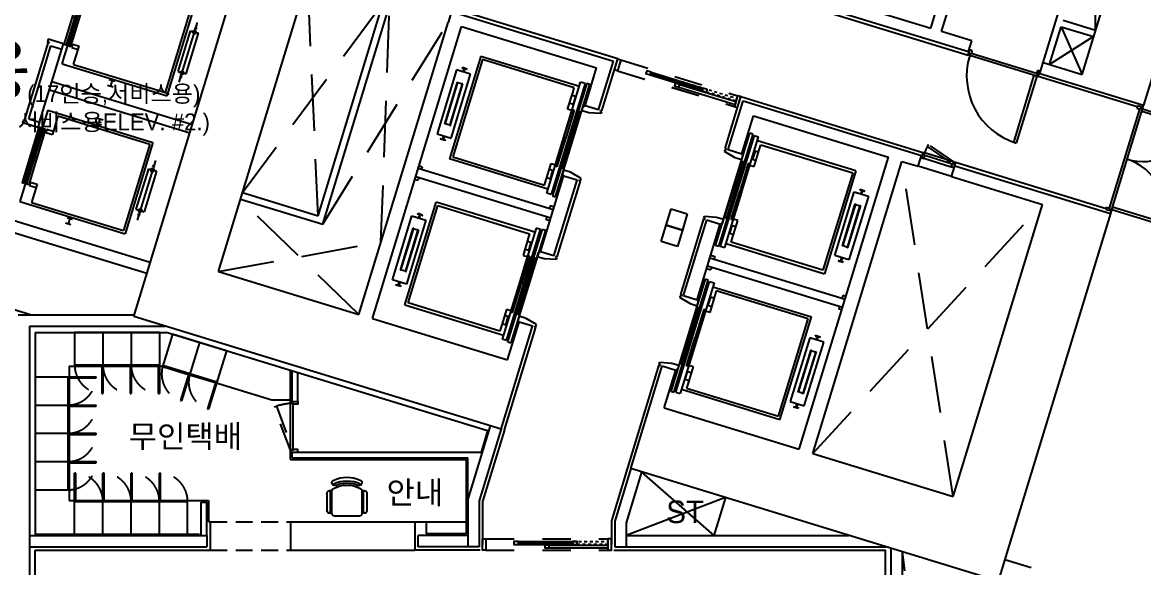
# Model space of a CAD drawing. Header units: millimetres. Extents: x -7616 to 421613, y 91067 to 341353.
# Drawn here: x 330073 to 349917, y 214709 to 224348 of the extents above; entities that cross this region are included whole.
import ezdxf
from ezdxf.enums import TextEntityAlignment as Align

# ---------------------------------------------------------------- set-up
doc = ezdxf.new("R2010")
doc.units = ezdxf.units.MM
doc.header["$LTSCALE"] = 500
doc.header["$MEASUREMENT"] = 0
for name, pattern in [('HID', [2.6, 1.6, -1]), ('HIDDEN', [2, 1, -1]), ('HOON1', [3, 2, -1])]:
    doc.linetypes.add(name, pattern=pattern)
doc.layers.add('e-plan', color=9, linetype='CONTINUOUS')
doc.styles.add('돋움', font='Dotum.ttf')

# ---------------------------------------------------------------- blocks, each defined once
blk = doc.blocks.new('1F 코어')
at = {"layer": 'e-plan'}
for p, q in [((-62199, -26205), (-65020, -35433)), ((-65870, -34107), (-65850, -31990)), ((-66110, -34891), (-65276, -32165)), ((-82894, -39170), (-80906, -32668)), ((-81396, -38374), (-79758, -33018)), ((-71274, -33312), (-68787, -34072)), ((-66798, -34680), (-66340, -33184)), ((-71598, -33485), (-68127, -34546)), ((-71523, -33445), (-68119, -34486)), ((-68787, -34072), (-68575, -33379)), ((-68596, -34131), (-68384, -33437)), ((-79630, -37387), (-78478, -33619)), ((-79550, -37537), (-78363, -33654)), ((-74328, -34616), (-77264, -33718)), ((-77272, -33779), (-77331, -33970)), ((-77272, -33779), (-74403, -34656)), ((-66444, -33931), (-65870, -34107)), ((-78909, -39134), (-77331, -33970)), ((-78670, -39207), (-77091, -34043)), ((-77091, -34043), (-74701, -34774)), ((-68060, -34294), (-68596, -34131)), ((-66683, -34715), (-66479, -34046)), ((-66479, -34046), (-66110, -34891)), ((-66479, -34046), (-65905, -34221)), ((-68119, -34486), (-68060, -34294)), ((-65905, -34221), (-66683, -34715)), ((-68127, -34546), (-68098, -34450)), ((-68098, -34450), (-68055, -34463)), ((-68085, -34512), (-68098, -34555)), ((-68071, -34516), (-68085, -34512)), ((-68055, -34463), (-68071, -34516)), ((-66913, -34870), (-68071, -34516)), ((-76750, -34566), (-77306, -36383)), ((-76723, -34626), (-77249, -36348)), ((-76750, -34566), (-75006, -35099)), ((-75097, -35123), (-76723, -34626)), ((-74666, -35516), (-74403, -34656)), ((-74609, -35534), (-74328, -34616)), ((-74387, -34807), (-74328, -34616)), ((-74271, -34633), (-74329, -34825)), ((-74328, -34616), (-74271, -34633)), ((-68098, -34555), (-68127, -34546)), ((-66912, -34917), (-68098, -34555)), ((-66857, -34872), (-66798, -34680)), ((-66798, -34680), (-66110, -34891)), ((-77181, -34810), (-77526, -35939)), ((-77277, -36015), (-76932, -34886)), ((-76932, -34886), (-77181, -34810)), ((-77080, -34772), (-77078, -34767)), ((-76993, -34793), (-77078, -34767)), ((-77046, -34788), (-77078, -34775)), ((-77061, -34836), (-77052, -34806)), ((-77060, -34837), (-77061, -34836)), ((-77047, -34841), (-77060, -34837)), ((-77052, -34806), (-77048, -34804)), ((-77048, -34804), (-77044, -34792)), ((-77047, -34841), (-77046, -34840)), ((-77046, -34788), (-77044, -34792)), ((-77046, -34840), (-77036, -34811)), ((-77039, -34807), (-77035, -34794)), ((-77036, -34811), (-77039, -34807)), ((-77031, -34792), (-77035, -34794)), ((-76997, -34800), (-77031, -34792)), ((-76994, -34798), (-76993, -34793)), ((-74905, -35443), (-74701, -34774)), ((-74329, -34825), (-74387, -34807)), ((-73814, -34825), (-73828, -34873)), ((-73828, -34873), (-73752, -34897)), ((-73737, -34849), (-73814, -34825)), ((-73752, -34897), (-73737, -34849)), ((-67318, -36090), (-66955, -34904)), ((-66912, -34917), (-67275, -36103)), ((-66955, -34904), (-66912, -34917)), ((-66897, -34817), (-66913, -34870)), ((-66913, -34870), (-66899, -34874)), ((-66899, -34874), (-66912, -34917)), ((-66912, -34917), (-66884, -34926)), ((-66854, -34830), (-66897, -34817)), ((-66884, -34926), (-66854, -34830)), ((-66857, -34872), (-65020, -35433)), ((-77390, -35769), (-77163, -35027)), ((-77383, -35771), (-77156, -35029)), ((-77302, -35796), (-77075, -35054)), ((-77295, -35798), (-77068, -35056)), ((-77156, -35029), (-77163, -35027)), ((-77078, -35062), (-77158, -35037)), ((-77068, -35056), (-77075, -35054)), ((-75583, -36988), (-74984, -35027)), ((-74906, -35051), (-75505, -37011)), ((-74873, -35045), (-75481, -37035)), ((-75428, -37051), (-74820, -35062)), ((-75125, -35214), (-75097, -35123)), ((-74906, -35051), (-74984, -35027)), ((-74873, -35045), (-74820, -35062)), ((-73308, -35043), (-73323, -35091)), ((-73323, -35091), (-73247, -35114)), ((-73232, -35066), (-73308, -35043)), ((-73247, -35114), (-73232, -35066)), ((-65134, -35461), (-66884, -34926)), ((-75214, -35506), (-75125, -35214)), ((-75137, -35255), (-75073, -35274)), ((-75073, -35274), (-75117, -35418)), ((-72819, -35130), (-72834, -35177)), ((-72834, -35177), (-72757, -35201)), ((-72743, -35153), (-72819, -35130)), ((-72757, -35201), (-72743, -35153)), ((-72429, -36201), (-72148, -35282)), ((-72205, -35265), (-72264, -35456)), ((-72206, -35474), (-72148, -35282)), ((-72148, -35282), (-72205, -35265)), ((-72148, -35282), (-68925, -36268)), ((-75279, -36008), (-75127, -35511)), ((-75138, -35529), (-75214, -35506)), ((-75117, -35418), (-75181, -35398)), ((-75127, -35511), (-75096, -35521)), ((-74963, -35530), (-74940, -35454)), ((-74940, -35454), (-74921, -35460)), ((-74915, -35440), (-74934, -35435)), ((-74921, -35460), (-74915, -35440)), ((-74666, -35516), (-74905, -35443)), ((-72371, -36218), (-72108, -35357)), ((-72264, -35456), (-72206, -35474)), ((-72108, -35357), (-68952, -36322)), ((-65623, -37251), (-65088, -35501)), ((-65585, -37279), (-65041, -35500)), ((-65128, -35442), (-65141, -35485)), ((-65141, -35485), (-65088, -35501)), ((-65032, -35471), (-65128, -35442)), ((-65088, -35501), (-65084, -35487)), ((-65084, -35487), (-65041, -35500)), ((-65054, -35543), (-65041, -35500)), ((-65041, -35500), (-65032, -35471)), ((-65041, -35500), (-64152, -35772)), ((-65032, -35471), (-65020, -35433)), ((-75096, -35521), (-75248, -36017)), ((-75164, -36043), (-75012, -35547)), ((-74982, -35556), (-75133, -36052)), ((-75012, -35547), (-74982, -35556)), ((-74839, -35568), (-74963, -35530)), ((-74624, -35582), (-74839, -35568)), ((-74633, -35527), (-74639, -35546)), ((-74639, -35546), (-74615, -35553)), ((-74609, -35534), (-74633, -35527)), ((-74615, -35553), (-74624, -35582)), ((-72132, -36291), (-71927, -35622)), ((-71927, -35622), (-69537, -36353)), ((-64165, -35815), (-65054, -35543)), ((-77383, -35771), (-77390, -35769)), ((-77300, -35788), (-77380, -35764)), ((-77295, -35798), (-77302, -35796)), ((-77526, -35939), (-77277, -36015)), ((-77463, -36027), (-77465, -36033)), ((-77380, -36059), (-77465, -36033)), ((-77427, -36033), (-77460, -36026)), ((-77427, -36033), (-77423, -36031)), ((-77419, -36019), (-77423, -36031)), ((-77412, -35985), (-77421, -36015)), ((-77421, -36015), (-77419, -36019)), ((-77410, -36021), (-77414, -36034)), ((-77412, -36038), (-77414, -36034)), ((-77411, -35984), (-77412, -35985)), ((-77380, -36050), (-77412, -36038)), ((-77398, -35988), (-77411, -35984)), ((-77406, -36019), (-77410, -36021)), ((-77397, -35990), (-77406, -36019)), ((-77398, -35988), (-77397, -35990)), ((-77378, -36053), (-77380, -36059)), ((-75279, -36010), (-75431, -36506)), ((-75400, -36515), (-75249, -36019)), ((-75165, -36045), (-75316, -36541)), ((-75286, -36550), (-75134, -36054)), ((-75248, -36017), (-75279, -36008)), ((-75249, -36019), (-75279, -36010)), ((-75134, -36054), (-75165, -36045)), ((-75133, -36052), (-75164, -36043)), ((-72598, -37916), (-71989, -35927)), ((-71937, -35943), (-72545, -37932)), ((-71912, -35966), (-72512, -37927)), ((-72433, -37951), (-71834, -35990)), ((-71937, -35943), (-71989, -35927)), ((-71912, -35966), (-71834, -35990)), ((-70112, -36595), (-71856, -36062)), ((-67275, -36103), (-67318, -36090)), ((-72434, -36220), (-72443, -36248)), ((-72443, -36248), (-72257, -36358)), ((-72410, -36227), (-72434, -36220)), ((-72429, -36201), (-72405, -36208)), ((-72405, -36208), (-72410, -36227)), ((-72371, -36218), (-72132, -36291)), ((-72128, -36313), (-72123, -36294)), ((-72109, -36319), (-72128, -36313)), ((-72123, -36294), (-72103, -36300)), ((-71898, -36245), (-71942, -36388)), ((-71911, -36516), (-71822, -36224)), ((-71834, -36265), (-71898, -36245)), ((-71822, -36224), (-71794, -36133)), ((-71794, -36133), (-70168, -36630)), ((-68925, -36268), (-68954, -36363)), ((-68896, -36277), (-68925, -36268)), ((-68910, -36320), (-68896, -36277)), ((-68380, -36434), (-68896, -36277)), ((-77844, -36505), (-77791, -36522)), ((-75562, -36916), (-77306, -36383)), ((-77249, -36348), (-75623, -36845)), ((-75611, -36804), (-75506, -36462)), ((-75506, -36462), (-75430, -36485)), ((-75431, -36506), (-75400, -36515)), ((-72132, -36427), (-72284, -36924)), ((-72257, -36358), (-72133, -36396)), ((-72253, -36933), (-72101, -36437)), ((-72017, -36462), (-72169, -36959)), ((-72138, -36968), (-71986, -36472)), ((-72133, -36396), (-72109, -36319)), ((-72101, -36437), (-72132, -36427)), ((-71986, -36472), (-72017, -36462)), ((-71988, -36492), (-71911, -36516)), ((-71942, -36388), (-71878, -36408)), ((-71115, -41517), (-69537, -36353)), ((-70876, -41590), (-69298, -36426)), ((-69298, -36426), (-69011, -36513)), ((-69011, -36513), (-68952, -36322)), ((-68954, -36363), (-68926, -36372)), ((-68926, -36372), (-68926, -36372)), ((-68926, -36372), (-68911, -36377)), ((-68911, -36377), (-68895, -36324)), ((-68424, -36526), (-68911, -36377)), ((-68895, -36324), (-68910, -36320)), ((-68408, -36473), (-68895, -36324)), ((-68424, -36526), (-68408, -36473)), ((-68418, -36695), (-68359, -36504)), ((-68408, -36473), (-68393, -36477)), ((-68393, -36477), (-68380, -36434)), ((-68351, -36443), (-68381, -36539)), ((-68380, -36434), (-68351, -36443)), ((-68359, -36504), (-65605, -37346)), ((-68351, -36443), (-65683, -37259)), ((-75512, -37428), (-77903, -36697)), ((-75468, -37284), (-77859, -36553)), ((-77791, -36522), (-77806, -36569)), ((-75695, -38025), (-75285, -36686)), ((-75475, -36589), (-75539, -36570)), ((-75519, -36733), (-75475, -36589)), ((-75316, -36541), (-75286, -36550)), ((-75295, -36684), (-75314, -36678)), ((-75285, -36582), (-75308, -36659)), ((-75308, -36659), (-75289, -36664)), ((-75289, -36664), (-75295, -36684)), ((-75161, -36620), (-75285, -36582)), ((-75046, -36760), (-75285, -36686)), ((-74974, -36729), (-75161, -36620)), ((-70168, -36630), (-70695, -38351)), ((-70112, -36595), (-70667, -38412)), ((-68418, -36695), (-69011, -36513)), ((-68409, -36530), (-68424, -36526)), ((-68418, -36695), (-66811, -37186)), ((-68381, -36539), (-68409, -36530)), ((-68409, -36530), (-68409, -36530)), ((-77917, -36745), (-77865, -36761)), ((-77850, -36713), (-77865, -36761)), ((-75623, -36845), (-75611, -36804)), ((-75583, -36713), (-75519, -36733)), ((-75456, -38098), (-75046, -36760)), ((-75398, -38116), (-74989, -36777)), ((-75013, -36770), (-75007, -36751)), ((-74989, -36777), (-75013, -36770)), ((-75007, -36751), (-74983, -36758)), ((-74983, -36758), (-74974, -36729)), ((-81004, -37092), (-79550, -37537)), ((-80969, -36978), (-79630, -37387)), ((-75505, -37011), (-75583, -36988)), ((-75481, -37035), (-75428, -37051)), ((-72436, -37422), (-72284, -36925)), ((-72254, -36935), (-72405, -37431)), ((-72321, -37457), (-72169, -36961)), ((-72139, -36970), (-72291, -37466)), ((-72284, -36924), (-72253, -36933)), ((-72284, -36925), (-72254, -36935)), ((-72169, -36959), (-72138, -36968)), ((-72169, -36961), (-72139, -36970)), ((-70485, -38091), (-70140, -36963)), ((-69892, -37039), (-70237, -38167)), ((-70140, -36963), (-69892, -37039)), ((-70039, -36924), (-70038, -36919)), ((-70038, -36919), (-69953, -36945)), ((-70038, -36927), (-70006, -36940)), ((-70021, -36988), (-70011, -36958)), ((-70020, -36989), (-70021, -36988)), ((-70020, -36989), (-70006, -36993)), ((-70011, -36958), (-70007, -36956)), ((-70007, -36956), (-70004, -36944)), ((-70006, -36940), (-70004, -36944)), ((-70006, -36993), (-70005, -36993)), ((-70005, -36993), (-69996, -36963)), ((-69998, -36959), (-69995, -36947)), ((-69996, -36963), (-69998, -36959)), ((-69991, -36945), (-69995, -36947)), ((-69991, -36945), (-69957, -36952)), ((-69954, -36950), (-69953, -36945)), ((-78095, -38965), (-77540, -37148)), ((-78039, -38930), (-77512, -37208)), ((-75795, -37681), (-77540, -37148)), ((-77512, -37208), (-75887, -37705)), ((-75525, -37214), (-75540, -37262)), ((-75454, -37236), (-75525, -37214)), ((-73470, -37555), (-73382, -37268)), ((-73382, -37268), (-73096, -37356)), ((-70350, -37921), (-70123, -37179)), ((-70342, -37924), (-70115, -37182)), ((-70262, -37948), (-70035, -37206)), ((-70254, -37951), (-70027, -37209)), ((-70123, -37179), (-70115, -37182)), ((-70118, -37189), (-70037, -37214)), ((-70035, -37206), (-70027, -37209)), ((-68390, -42350), (-66811, -37186)), ((-65689, -37278), (-65676, -37235)), ((-65593, -37307), (-65689, -37278)), ((-65676, -37235), (-65623, -37251)), ((-65623, -37251), (-65628, -37265)), ((-65628, -37265), (-65585, -37279)), ((-65585, -37279), (-65593, -37307)), ((-65572, -37236), (-65585, -37279)), ((-65585, -37279), (-64695, -37551)), ((-64682, -37507), (-65572, -37236)), ((-78315, -38521), (-77970, -37392)), ((-77722, -37468), (-78067, -38597)), ((-77970, -37392), (-77722, -37468)), ((-77869, -37354), (-77867, -37349)), ((-77782, -37375), (-77867, -37349)), ((-77836, -37370), (-77867, -37357)), ((-77850, -37418), (-77841, -37388)), ((-77850, -37419), (-77850, -37418)), ((-77836, -37423), (-77850, -37419)), ((-77841, -37388), (-77837, -37386)), ((-77837, -37386), (-77833, -37374)), ((-77836, -37370), (-77833, -37374)), ((-77836, -37423), (-77835, -37422)), ((-77835, -37422), (-77826, -37393)), ((-77828, -37389), (-77824, -37376)), ((-77826, -37393), (-77828, -37389)), ((-77820, -37374), (-77824, -37376)), ((-77787, -37382), (-77820, -37374)), ((-77784, -37380), (-77782, -37375)), ((-75584, -37406), (-75598, -37454)), ((-75527, -37475), (-75598, -37454)), ((-72809, -37444), (-73218, -38783)), ((-73096, -37356), (-73183, -37643)), ((-73161, -38800), (-72751, -37461)), ((-72809, -37444), (-72785, -37451)), ((-72803, -37425), (-72794, -37396)), ((-72779, -37432), (-72803, -37425)), ((-72794, -37396), (-72579, -37410)), ((-72785, -37451), (-72779, -37432)), ((-72751, -37461), (-72512, -37534)), ((-72579, -37410), (-72454, -37448)), ((-72454, -37448), (-72478, -37524)), ((-72405, -37431), (-72436, -37422)), ((-72291, -37466), (-72321, -37457)), ((-72308, -37814), (-72203, -37472)), ((-72203, -37472), (-72280, -37449)), ((-65605, -37346), (-67593, -43848)), ((-65593, -37307), (-65605, -37346)), ((-77953, -37609), (-78180, -38351)), ((-77945, -37611), (-78172, -38353)), ((-77865, -37636), (-78092, -38378)), ((-77857, -37638), (-78084, -38380)), ((-77945, -37611), (-77953, -37609)), ((-77867, -37644), (-77947, -37619)), ((-77857, -37638), (-77865, -37636)), ((-75774, -37609), (-76373, -39570)), ((-76294, -39594), (-75695, -37633)), ((-76270, -39617), (-75662, -37628)), ((-75609, -37644), (-76218, -39633)), ((-75695, -37633), (-75774, -37609)), ((-75662, -37628), (-75609, -37644)), ((-73558, -37842), (-73470, -37555)), ((-73183, -37643), (-73470, -37555)), ((-73470, -37555), (-73183, -37643)), ((-73183, -37643), (-73271, -37930)), ((-72921, -38873), (-72512, -37534)), ((-72497, -37518), (-72503, -37537)), ((-72503, -37537), (-72483, -37543)), ((-72478, -37524), (-72497, -37518)), ((-72344, -37703), (-72300, -37560)), ((-72280, -37723), (-72344, -37703)), ((-72300, -37560), (-72236, -37580)), ((-75899, -37745), (-76004, -38088)), ((-75927, -37837), (-75863, -37856)), ((-75863, -37856), (-75907, -38000)), ((-75887, -37705), (-75899, -37745)), ((-73271, -37930), (-73558, -37842)), ((-72411, -37879), (-70667, -38412)), ((-72320, -37854), (-72308, -37814)), ((-70695, -38351), (-72320, -37854)), ((-76068, -38590), (-75916, -38094)), ((-76004, -38088), (-75927, -38111)), ((-75907, -38000), (-75971, -37980)), ((-75916, -38094), (-75886, -38103)), ((-75753, -38112), (-75729, -38036)), ((-75729, -38036), (-75710, -38042)), ((-75704, -38022), (-75723, -38017)), ((-75710, -38042), (-75704, -38022)), ((-75456, -38098), (-75695, -38025)), ((-72680, -38084), (-72609, -38106)), ((-72545, -37932), (-72598, -37916)), ((-72512, -37927), (-72433, -37951)), ((-70237, -38167), (-70485, -38091)), ((-70350, -37921), (-70342, -37924)), ((-70340, -37916), (-70260, -37941)), ((-70262, -37948), (-70254, -37951)), ((-75886, -38103), (-76038, -38599)), ((-75953, -38625), (-75802, -38129)), ((-75771, -38138), (-75923, -38634)), ((-75802, -38129), (-75771, -38138)), ((-75628, -38150), (-75753, -38112)), ((-75413, -38164), (-75628, -38150)), ((-75422, -38109), (-75428, -38128)), ((-75428, -38128), (-75404, -38135)), ((-75398, -38116), (-75422, -38109)), ((-75404, -38135), (-75413, -38164)), ((-72739, -38276), (-70348, -39006)), ((-72695, -38132), (-70304, -38863)), ((-72667, -38297), (-72682, -38345)), ((-72609, -38106), (-72623, -38154)), ((-70423, -38180), (-70425, -38185)), ((-70425, -38185), (-70340, -38211)), ((-70420, -38178), (-70387, -38185)), ((-70387, -38185), (-70383, -38183)), ((-70379, -38171), (-70383, -38183)), ((-70372, -38137), (-70381, -38167)), ((-70381, -38167), (-70379, -38171)), ((-70370, -38174), (-70374, -38186)), ((-70371, -38190), (-70374, -38186)), ((-70371, -38137), (-70372, -38137)), ((-70371, -38137), (-70357, -38141)), ((-70371, -38190), (-70339, -38203)), ((-70366, -38172), (-70370, -38174)), ((-70357, -38142), (-70366, -38172)), ((-70357, -38141), (-70357, -38142)), ((-70338, -38206), (-70340, -38211)), ((-81396, -38374), (-78909, -39134)), ((-78172, -38353), (-78180, -38351)), ((-78089, -38370), (-78170, -38346)), ((-78084, -38380), (-78092, -38378)), ((-72753, -38323), (-72682, -38345)), ((-78067, -38597), (-78315, -38521)), ((-78253, -38609), (-78254, -38615)), ((-78169, -38641), (-78254, -38615)), ((-78216, -38615), (-78250, -38608)), ((-78216, -38615), (-78212, -38613)), ((-78209, -38601), (-78212, -38613)), ((-78202, -38567), (-78211, -38597)), ((-78211, -38597), (-78209, -38601)), ((-78200, -38604), (-78203, -38616)), ((-78201, -38620), (-78203, -38616)), ((-78200, -38566), (-78202, -38567)), ((-78169, -38632), (-78201, -38620)), ((-78187, -38570), (-78200, -38566)), ((-78195, -38601), (-78200, -38604)), ((-78186, -38572), (-78195, -38601)), ((-78187, -38570), (-78186, -38572)), ((-78168, -38635), (-78169, -38641)), ((-76069, -38592), (-76220, -39088)), ((-76190, -39097), (-76038, -38601)), ((-75954, -38627), (-76106, -39123)), ((-76075, -39133), (-75923, -38636)), ((-76038, -38601), (-76069, -38592)), ((-76038, -38599), (-76068, -38590)), ((-75923, -38636), (-75954, -38627)), ((-75923, -38634), (-75953, -38625)), ((-72779, -38509), (-73387, -40498)), ((-73334, -40514), (-72726, -38525)), ((-73301, -40509), (-72702, -38548)), ((-72623, -38572), (-73223, -40533)), ((-72726, -38525), (-72779, -38509)), ((-72702, -38548), (-72623, -38572)), ((-72645, -38644), (-70901, -39177)), ((-73224, -38802), (-73233, -38830)), ((-73233, -38830), (-73046, -38940)), ((-73200, -38809), (-73224, -38802)), ((-73218, -38783), (-73194, -38790)), ((-73194, -38790), (-73200, -38809)), ((-73161, -38800), (-72921, -38873)), ((-72918, -38895), (-72912, -38876)), ((-72912, -38876), (-72893, -38882)), ((-72688, -38827), (-72732, -38970)), ((-72596, -38755), (-72700, -39098)), ((-72624, -38847), (-72688, -38827)), ((-72583, -38715), (-72596, -38755)), ((-70958, -39212), (-72583, -38715)), ((-70342, -38799), (-70357, -38847)), ((-70290, -38815), (-70342, -38799)), ((-78095, -38965), (-76351, -39498)), ((-76413, -39427), (-78039, -38930)), ((-76296, -39044), (-76385, -39336)), ((-76219, -39067), (-76296, -39044)), ((-76220, -39088), (-76190, -39097)), ((-72921, -39009), (-73073, -39506)), ((-73046, -38940), (-72922, -38978)), ((-73042, -39515), (-72891, -39019)), ((-72806, -39044), (-72958, -39541)), ((-72928, -39550), (-72776, -39054)), ((-72922, -38978), (-72899, -38901)), ((-72891, -39019), (-72921, -39009)), ((-72899, -38901), (-72918, -38895)), ((-72776, -39054), (-72806, -39044)), ((-72700, -39098), (-72777, -39074)), ((-72732, -38970), (-72668, -38990)), ((-70401, -38990), (-70415, -39038)), ((-70363, -39054), (-70415, -39038)), ((-76391, -41159), (-82894, -39170)), ((-78670, -39207), (-76280, -39938)), ((-76265, -39171), (-76329, -39152)), ((-76309, -39315), (-76265, -39171)), ((-76280, -39938), (-76075, -39269)), ((-76106, -39123), (-76075, -39133)), ((-76084, -39266), (-76104, -39260)), ((-76074, -39164), (-76098, -39241)), ((-76098, -39241), (-76079, -39246)), ((-76079, -39246), (-76084, -39266)), ((-75836, -39342), (-76075, -39269)), ((-75950, -39202), (-76074, -39164)), ((-75764, -39311), (-75950, -39202)), ((-71484, -40933), (-70958, -39212)), ((-71457, -40994), (-70901, -39177)), ((-76385, -39336), (-76413, -39427)), ((-76391, -41159), (-75836, -39342)), ((-76373, -39295), (-76309, -39315)), ((-76334, -41176), (-75778, -39359)), ((-75802, -39352), (-75796, -39333)), ((-75778, -39359), (-75802, -39352)), ((-75796, -39333), (-75773, -39340)), ((-75773, -39340), (-75764, -39311)), ((-76294, -39594), (-76373, -39570)), ((-76270, -39617), (-76218, -39633)), ((-73225, -40004), (-73074, -39507)), ((-73043, -39517), (-73195, -40013)), ((-73111, -40039), (-72959, -39543)), ((-72928, -39552), (-73080, -40048)), ((-73074, -39507), (-73043, -39517)), ((-73073, -39506), (-73042, -39515)), ((-72959, -39543), (-72928, -39552)), ((-72958, -39541), (-72928, -39550)), ((-70930, -39545), (-71275, -40673)), ((-71026, -40749), (-70681, -39621)), ((-70681, -39621), (-70930, -39545)), ((-70829, -39506), (-70827, -39501)), ((-70827, -39501), (-70742, -39527)), ((-70827, -39509), (-70795, -39522)), ((-70810, -39570), (-70801, -39540)), ((-70809, -39571), (-70810, -39570)), ((-70809, -39571), (-70796, -39575)), ((-70801, -39540), (-70797, -39538)), ((-70797, -39538), (-70793, -39526)), ((-70796, -39575), (-70795, -39575)), ((-70795, -39522), (-70793, -39526)), ((-70795, -39575), (-70786, -39545)), ((-70788, -39541), (-70784, -39529)), ((-70786, -39545), (-70788, -39541)), ((-70780, -39527), (-70784, -39529)), ((-70780, -39527), (-70747, -39534)), ((-70744, -39532), (-70742, -39527)), ((-70912, -39761), (-71139, -40504)), ((-70905, -39764), (-71132, -40506)), ((-70824, -39788), (-71051, -40530)), ((-70817, -39791), (-71044, -40533)), ((-70912, -39761), (-70905, -39764)), ((-70907, -39771), (-70827, -39796)), ((-70824, -39788), (-70817, -39791)), ((-73598, -40026), (-74154, -41843)), ((-74096, -41860), (-73541, -40043)), ((-73598, -40026), (-73574, -40033)), ((-73592, -40007), (-73583, -39978)), ((-73568, -40014), (-73592, -40007)), ((-73583, -39978), (-73368, -39992)), ((-73574, -40033), (-73568, -40014)), ((-73541, -40043), (-73302, -40116)), ((-73368, -39992), (-73244, -40030)), ((-73244, -40030), (-73267, -40106)), ((-73195, -40013), (-73225, -40004)), ((-73080, -40048), (-73111, -40039)), ((-72993, -40054), (-73082, -40346)), ((-73069, -40031), (-72993, -40054)), ((-73506, -40786), (-73302, -40116)), ((-73286, -40100), (-73292, -40119)), ((-73292, -40119), (-73273, -40125)), ((-73267, -40106), (-73286, -40100)), ((-73134, -40285), (-73090, -40142)), ((-73090, -40142), (-73026, -40162)), ((-71457, -40994), (-73201, -40461)), ((-73070, -40305), (-73134, -40285)), ((-73082, -40346), (-73110, -40436)), ((-73110, -40436), (-71484, -40933)), ((-73334, -40514), (-73387, -40498)), ((-73301, -40509), (-73223, -40533)), ((-71275, -40673), (-71026, -40749)), ((-71139, -40504), (-71132, -40506)), ((-71129, -40498), (-71049, -40523)), ((-71051, -40530), (-71044, -40533)), ((-73506, -40786), (-71115, -41517)), ((-71212, -40762), (-71214, -40767)), ((-71214, -40767), (-71129, -40793)), ((-71209, -40760), (-71176, -40767)), ((-71176, -40767), (-71172, -40765)), ((-71168, -40753), (-71172, -40765)), ((-71161, -40719), (-71170, -40749)), ((-71170, -40749), (-71168, -40753)), ((-71159, -40756), (-71163, -40768)), ((-71161, -40772), (-71163, -40768)), ((-71160, -40719), (-71161, -40719)), ((-71161, -40772), (-71129, -40785)), ((-71160, -40719), (-71147, -40723)), ((-71155, -40754), (-71159, -40756)), ((-71146, -40724), (-71155, -40754)), ((-71147, -40723), (-71146, -40724)), ((-71127, -40788), (-71129, -40793)), ((-70876, -41590), (-68390, -42350)), ((-67593, -43848), (-74096, -41860))]:
    blk.add_line(p, q, dxfattribs=at)
at = {"layer": 'e-plan', "linetype": 'HOON1'}
for p, q in [((-79630, -37387), (-79817, -33210)), ((-80969, -36978), (-78478, -33619)), ((-78518, -37852), (-78363, -33654)), ((-79550, -37537), (-77331, -33970)), ((-68390, -42350), (-69298, -36426)), ((-78909, -39134), (-81007, -37102)), ((-70876, -41590), (-66811, -37186)), ((-81396, -38374), (-78518, -37852))]:
    blk.add_line(p, q, dxfattribs=at)
at = {"layer": 'e-plan', "linetype": 'HIDDEN'}
for p, q in [((-74271, -34633), (-72205, -35265)), ((-74329, -34825), (-72264, -35456)), ((-68827, -36132), (-68851, -36165)), ((-68851, -36165), (-68405, -36466)), ((-68380, -36434), (-68827, -36132)), ((-68405, -36466), (-68380, -36434))]:
    blk.add_line(p, q, dxfattribs=at)
at = {"layer": 'e-plan', "ltscale": 0.5}
for p, q in [((-73752, -34897), (-72834, -35177)), ((-73744, -34873), (-72826, -35153)), ((-73737, -34849), (-72819, -35130)), ((-73247, -35114), (-72252, -35418)), ((-73232, -35066), (-72237, -35370))]:
    blk.add_line(p, q, dxfattribs=at)
at = {"layer": 'e-plan', "linetype": 'HIDDEN', "ltscale": 0.1}
for p, q in [((-73306, -35033), (-73291, -34985)), ((-72234, -35361), (-73306, -35033)), ((-73291, -34985), (-72220, -35313)), ((-72220, -35313), (-72234, -35361))]:
    blk.add_line(p, q, dxfattribs=at)
at = {"layer": 'e-plan'}
for centre, radius, start, end in [((-66912, -34917), 1240, 163, 252.9913), ((-77077, -34773), 2.5, 163, 249.5907), ((-76997, -34797), 2.5, 256.4093, 343), ((-65041, -35500), 930, 253, 343), ((-77461, -36028), 2.5, 76.4093, 163), ((-77381, -36053), 2.5, 343, 69.5907), ((-65585, -37279), 930, 343, 73), ((-70037, -36925), 2.5, 163, 249.5907), ((-69957, -36950), 2.5, 256.4093, 343), ((-77867, -37355), 2.5, 163, 249.5907), ((-77786, -37379), 2.5, 256.4093, 343), ((-70421, -38180), 2.5, 76.4093, 163), ((-70340, -38205), 2.5, 343, 69.5907), ((-78250, -38610), 2.5, 76.4093, 163), ((-78170, -38635), 2.5, 343, 69.5907), ((-70826, -39507), 2.5, 163, 249.5907), ((-70746, -39532), 2.5, 256.4093, 343), ((-71210, -40762), 2.5, 76.4093, 163), ((-71130, -40787), 2.5, 343, 69.5907)]:
    blk.add_arc(centre, radius, start, end, dxfattribs=at)
at = {"layer": 'e-plan', "linetype": 'HIDDEN'}
blk.add_arc((-68380, -36434), 540, 145.9389, 163, dxfattribs=at)
blk = doc.blocks.new('A$C1B455614')
at = {"layer": 'e-plan'}
for p, q in [((-2009, 845), (-2009, -845)), ((-64, 845), (-2009, 845)), ((-264, 800), (-1964, 800)), ((-1964, 800), (-1964, -800)), ((-946, 970), (-1046, 970)), ((-946, 870), (-1046, 870)), ((-996, 870), (-996, 970)), ((-264, 800), (-264, 460)), ((-64, 845), (-64, -845)), ((-2117, 450), (-2167, 450)), ((-2167, 400), (-2167, 350)), ((-2117, 400), (-2167, 400)), ((-2142, 553), (-2142, -553)), ((-2117, 400), (-2117, 350)), ((-144, 520), (-264, 520)), ((-144, 460), (-264, 460)), ((-144, 520), (-144, 460)), ((-84, 510), (-124, 510)), ((-124, 510), (-124, -510)), ((-84, 510), (-84, -510)), ((-2067, 375), (-2217, 375)), ((-2217, 375), (-2217, -375)), ((-2117, 350), (-2167, 350)), ((-2067, 375), (-2067, -375)), ((0, 0), (-40, 0)), ((-84, 0, 0), (-124, 0, 0)), ((-84, 0), (-124, 0)), ((0, 0, 0), (-40, 0, 0)), ((-2067, -375), (-2217, -375)), ((-2117, -350), (-2167, -350)), ((-2167, -350), (-2167, -400)), ((-2117, -350), (-2117, -400)), ((-2117, -400), (-2167, -400)), ((-2117, -450), (-2167, -450)), ((-144, -460), (-264, -460)), ((-144, -460, 0), (-264, -460, 0)), ((-264, -460), (-264, -800)), ((-144, -520), (-264, -520)), ((-144, -520, 0), (-264, -520, 0)), ((-144, -460), (-144, -520)), ((-144, -460, 0), (-144, -520, 0)), ((-84, -510), (-124, -510)), ((-84, -510, 0), (-124, -510, 0)), ((-64, -845), (-2009, -845)), ((-264, -800), (-1964, -800)), ((-946, -870), (-1046, -870)), ((-946, -970), (-1046, -970)), ((-996, -870), (-996, -970))]:
    blk.add_line(p, q, dxfattribs=at)
blk.add_lwpolyline([(-40, -510), (-40, 510), (0, 510), (0, -510)], close=True, dxfattribs=at)
blk = doc.blocks.new('A$C7E6D012D')
at = {"layer": 'e-plan'}
for p, q in [((235, 644), (235, 657)), ((637, 644), (235, 644)), ((637, 619), (245, 619)), ((285, 707), (587, 707)), ((637, 657), (637, 644)), ((687, 138), (687, 569)), ((97, 88), (97, 88)), ((637, 63), (235, 63)), ((235, 63), (235, 50)), ((245, 88), (637, 88)), ((285, 0), (587, 0)), ((637, 50), (637, 63))]:
    blk.add_line(p, q, dxfattribs=at)
for centre, radius, start, end in [((97, 569), 50, 90, 159.8632), ((97, 569), 50, 339.8632, 90), ((245, 569), 50, 90, 155.1654), ((285, 657), 50, 90, 180), ((587, 657), 50, 0, 90), ((637, 569), 50, 0, 90), ((571, 353), 571, 155.9349, 204.0651), ((598, 353), 535, 153.1559, 206.8441), ((574, 353), 474, 155.2595, 204.7405), ((618, 353), 480, 150.4643, 209.5357), ((97, 138), 50, 200.1368, 270), ((97, 138), 50, 270, 20.1368), ((245, 138), 50, 204.8346, 270), ((285, 50), 50, 180, 270), ((587, 50), 50, 270, 0), ((637, 138), 50, 270, 0)]:
    blk.add_arc(centre, radius, start, end, dxfattribs=at)
blk = doc.blocks.new('A$C680A6384')
at = {"layer": 'e-plan'}
for p, q in [((0, 580), (0, 1080)), ((20, 1080), (0, 1080)), ((20, 580), (20, 1080)), ((0, 600), (500, 600)), ((0, 0), (0, 600)), ((500, 0), (500, 600)), ((0, 580), (500, 580)), ((0, 0), (500, 0))]:
    blk.add_line(p, q, dxfattribs=at)
at = {"layer": 'e-plan', "linetype": 'HIDDEN'}
blk.add_arc((0, 580), 500, 2.2906, 87.7094, dxfattribs=at)
blk = doc.blocks.new('A$C72F7776E')
at = {"layer": 'e-plan'}
for p, q in [((-173, 0), (-173, -11)), ((-7, 0), (-7, -45)), ((0, -174), (0, 78)), ((7, 0), (7, -45)), ((173, -11), (173, 0)), ((-168, -16), (168, -16)), ((-136, -24), (-109, -24)), ((-109, -35), (-136, -35)), ((-128, -24), (-128, -16)), ((-116, -16), (-116, -24)), ((136, -24), (109, -24)), ((109, -35), (136, -35)), ((116, -16), (116, -24)), ((128, -24), (128, -16))]:
    blk.add_line(p, q, dxfattribs=at)
blk.add_lwpolyline([(-34, -105, 0.133515), (-10, -45), (10, -45, 0.133515), (34, -105, -1.090867), (34, -116), (-34, -116, -1.090867), (-34, -105), (34, -105)], format="xyb", dxfattribs=at)
for centre, radius, start, end in [((-168, -3016), 3000, 90, 90), ((-168, -11), 5, 180, 270), ((-137, -29), 5.52, 85.0231, 274.9769), ((-109, -29), 5.52, 265.0231, 94.9769), ((109, -29), 5.52, 85.0231, 274.9769), ((137, -29), 5.52, 265.0231, 94.9769), ((168, -11), 5, 270, 0)]:
    blk.add_arc(centre, radius, start, end, dxfattribs=at)
blk = doc.blocks.new('sd900-130')
at = {"layer": 'e-plan'}
for p, q in [((35, 0), (865, 0)), ((50, -50), (850, -50))]:
    blk.add_line(p, q, dxfattribs=at)
at = {"layer": 'e-plan', "linetype": 'HIDDEN'}
blk.add_lwpolyline([(804, 286), (817, 248), (49, -37), (35, 0), (804, 286)], dxfattribs=at)
at = {"layer": 'e-plan'}
for points in [[(0, 0), (0, -130), (35, -130), (35, -130), (50, -130), (50, -50), (35, -50), (35, 0)], [(900, 0), (900, -130), (865, -130), (865, -130), (850, -130), (850, -50), (865, -50), (865, 0)]]:
    blk.add_lwpolyline(points, close=True, dxfattribs=at)
at = {"layer": 'e-plan', "linetype": 'HIDDEN'}
blk.add_arc((-1114, -257), 1996, 7.4052, 14.6584, dxfattribs=at)
blk = doc.blocks.new('Z$W@#559928F7')
at = {"layer": 'e-plan', "linetype": 'HIDDEN'}
for p, q in [((60, 656), (2220, 656)), ((60, 456), (2220, 456))]:
    blk.add_line(p, q, dxfattribs=at)
at = {"layer": 'e-plan', "ltscale": 0.5}
for p, q in [((633, 606), (1593, 606)), ((633, 581), (1593, 581)), ((633, 556), (1593, 556)), ((1180, 546), (2220, 546)), ((1180, 496), (2220, 496))]:
    blk.add_line(p, q, dxfattribs=at)
at = {"layer": 'e-plan'}
for points in [[(60, 456), (0, 456), (0, 656), (60, 656)], [(633, 556), (633, 606), (553, 606), (553, 556)], [(1673, 556), (1673, 606), (1593, 606), (1593, 556)], [(2220, 456), (2280, 456), (2280, 656), (2220, 656)], [(1180, 496), (1180, 546), (1100, 546), (1100, 496)]]:
    blk.add_lwpolyline(points, close=True, dxfattribs=at)
at = {"layer": 'e-plan', "linetype": 'HIDDEN', "ltscale": 0.1}
blk.add_lwpolyline([(2220, 606), (2220, 556), (1100, 556), (1100, 606)], close=True, dxfattribs=at)

msp = doc.modelspace()

# ---------------------------------------------------------------- linework, layer by layer
at = {"layer": 'e-plan'}
for p, q in [((330112, 222614), (330536, 224000)), ((330184, 222644), (330578, 223935)), ((330375, 222585), (330770, 223877)), ((330578, 223935), (330770, 223877)), ((330595, 223302), (333082, 222542)), ((330552, 223159), (333038, 222399)), ((330184, 222644), (330375, 222585)), ((332335, 220104), (329849, 220864)), ((329427, 220784), (332277, 219913)), ((328454, 219722), (330233, 219178)), ((329997, 219178), (332052, 219178)), ((330197, 218978), (330197, 202868)), ((330197, 218978), (332597, 218978)), ((330297, 218868), (330297, 215298)), ((330297, 218868), (332615, 218868)), ((338306, 217128), (332615, 218868)), ((334847, 217648), (334847, 218186)), ((334947, 217648), (334947, 218155)), ((334847, 217648), (334947, 217648)), ((338354, 217218), (337957, 215918)), ((338546, 217160), (338157, 215888)), ((338306, 217128), (338190, 216748)), ((334847, 216648), (334847, 216748)), ((334847, 216748), (338190, 216748)), ((334847, 216648), (337957, 216648)), ((337957, 215918), (337957, 216648)), ((340841, 216458), (340557, 215529)), ((341032, 216399), (340757, 215500)), ((337957, 215918), (337957, 215078)), ((333237, 215278), (333237, 215868)), ((333237, 215868), (333337, 215868)), ((333337, 215278), (333337, 215868)), ((338157, 215888), (338157, 215078)), ((334817, 215518), (337017, 215518)), ((334817, 215518), (334817, 215018)), ((337217, 215518), (337927, 215518)), ((340557, 215529), (340557, 215078)), ((340757, 215500), (340757, 215078)), ((330197, 215278), (333337, 215278)), ((330297, 215298), (333207, 215298)), ((333337, 215278), (333337, 215078)), ((337957, 215278), (337077, 215278)), ((337077, 215078), (337077, 215278)), ((340757, 215278), (344699, 215278)), ((330197, 215078), (333337, 215078)), ((330297, 209828), (330297, 215018)), ((334817, 215018), (337017, 215018)), ((338172, 215018), (337017, 215018)), ((337957, 215078), (337077, 215078)), ((338157, 215078), (337957, 215078)), ((340542, 215018), (345347, 215018)), ((340557, 215078), (340757, 215078)), ((340757, 215078), (345354, 215078)), ((345447, 207218), (345447, 215050)), ((345647, 207218), (345647, 214988)), ((347461, 214852), (347928, 214709))]:
    msp.add_line(p, q, dxfattribs=at)
at = {"layer": 'e-plan', "ltscale": 0.5}
for p, q in [((330897, 218268), (330897, 215898)), ((330897, 218268), (332525, 218268)), ((334488, 217668), (332525, 218268)), ((334817, 216618), (334817, 218195)), ((334817, 217668), (334488, 217668)), ((338603, 217142), (338217, 215879)), ((334817, 216618), (337927, 216618)), ((337927, 216618), (337927, 215308)), ((340783, 216475), (340497, 215538)), ((341032, 216399), (342310, 215278)), ((342514, 215946), (340757, 215278)), ((342514, 215946), (342310, 215278)), ((330897, 215898), (333367, 215898)), ((333367, 215898), (333367, 215518)), ((338217, 215879), (338217, 215118)), ((333397, 215518), (333367, 215518)), ((333397, 215518), (333397, 215018)), ((337017, 215518), (337017, 215018)), ((337017, 215518), (337217, 215518)), ((337217, 215518), (337217, 215308)), ((340497, 215538), (340497, 215118)), ((337927, 215308), (337217, 215308)), ((330297, 215018), (333397, 215018)), ((345347, 205668), (345347, 215018))]:
    msp.add_line(p, q, dxfattribs=at)
at = {"layer": 'e-plan', "linetype": 'HOON1', "ltscale": 0.3}
for p, q in [((333397, 215518), (334817, 215518)), ((333397, 215018), (334817, 215018))]:
    msp.add_line(p, q, dxfattribs=at)
at = {"layer": 'e-plan', "linetype": 'HOON1', "ltscale": 0.5}
msp.add_line((346697, 207218), (345647, 214988), dxfattribs=at)
at = {"layer": 'e-plan'}
for points in [[(330770, 223877), (330799, 223972), (330531, 224054), (330517, 224006), (330555, 223994)], [(330375, 222585), (330346, 222490), (330078, 222572), (330093, 222620), (330131, 222608)]]:
    msp.add_lwpolyline(points, dxfattribs=at)

# ---------------------------------------------------------------- block references
for name, p in [('1F 코어', (414937, 258318)), ('A$C680A6384', (330997, 215298)), ('A$C680A6384', (331497, 215298)), ('A$C680A6384', (331997, 215298)), ('A$C680A6384', (332497, 215298)), ('Z$W@#559928F7', (338217, 214562))]:
    msp.add_blockref(name, p, dxfattribs=at)
at = {"layer": 'e-plan', "extrusion": (0, 0, -1), "xscale": -1, "zscale": -1, "rotation": 196.9999995692076}
msp.add_blockref('A$C1B455614', (-330960, 224446), dxfattribs=at)
at = {"layer": 'e-plan'}
for name, p, rotation in [('Z$W@#559928F7', (340417, 223075), 343.0000011084611), ('A$C72F7776E', (356009, 218084), 253.0000000296646), ('A$C680A6384', (331497, 218868), 180), ('A$C680A6384', (331997, 218868), 180), ('A$C680A6384', (332497, 218868), 180), ('A$C680A6384', (333206, 218688), 163.0174486799099), ('A$C680A6384', (333684, 218542), 163.0174486799099), ('A$C680A6384', (330297, 218083), 270), ('A$C680A6384', (330297, 217583), 270), ('sd900-130', (334817, 216748), 90), ('A$C680A6384', (330297, 217083), 270), ('A$C680A6384', (330297, 216583), 270)]:
    msp.add_blockref(name, p, dxfattribs=dict(at, rotation=rotation))
at = {"layer": 'e-plan', "xscale": -1}
for name, p, rotation in [('A$C1B455614', (330215, 222007), 343.0000008390264), ('A$C7E6D012D', (336170, 216306), 90)]:
    msp.add_blockref(name, p, dxfattribs=dict(at, rotation=rotation))

# ---------------------------------------------------------------- texts
at = {"layer": 'e-plan', "style": '돋움'}
msp.add_text('서비스용', height=900, rotation=0.1874, dxfattribs=at).set_placement((330223, 223068), align=Align.RIGHT)
at = {"layer": 'e-plan', "linetype": 'HID', "ltscale": 0.5, "style": '돋움'}
for s, p in [('(17인승,서비스용)', (331690, 223089)), ('서비스용ELEV. #2.)', (331690, 222589))]:
    msp.add_text(s, height=300, dxfattribs=at).set_placement(p, align=Align.MIDDLE_CENTER)
at = {"layer": 'e-plan', "lineweight": 0, "style": '돋움'}
for s, p in [('무인택배', (333961, 216829)), ('안내', (337521, 215837))]:
    msp.add_text(s, height=400, dxfattribs=at).set_placement(p, align=Align.RIGHT)
at = {"layer": 'e-plan', "style": '돋움'}
msp.add_text('ST', height=400, dxfattribs=at).set_placement((341802, 215695), align=Align.MIDDLE_CENTER)

doc.saveas('drawing.dxf')
